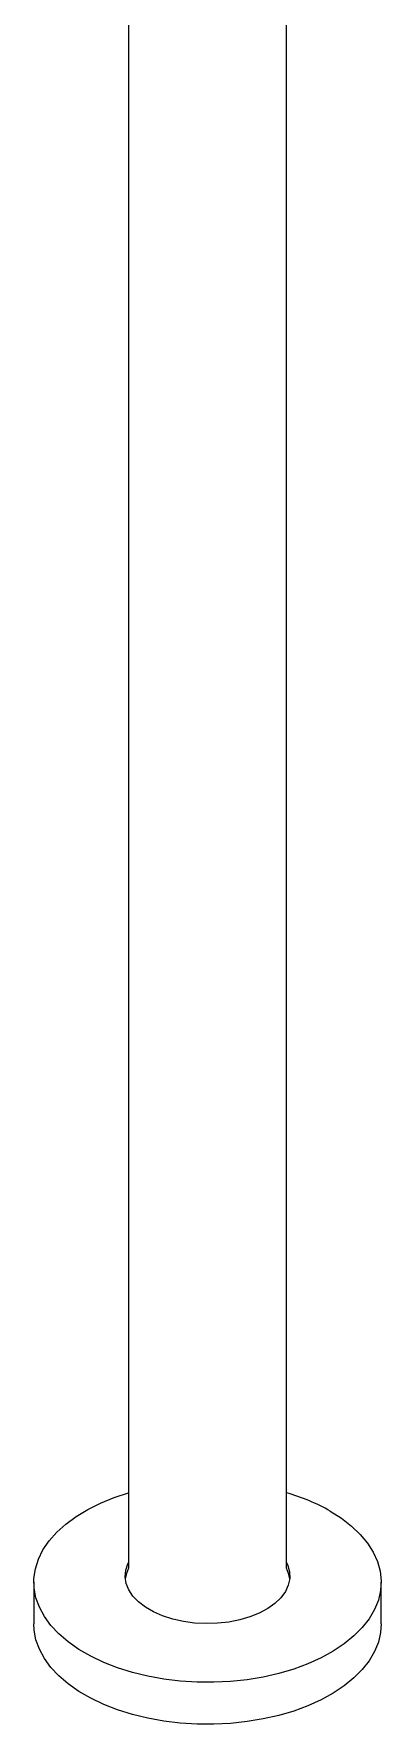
# Model space of a CAD drawing. Extents: x 72 to 1049, y 29 to 427.
# Drawn here: x 276.3 to 291.7, y 87.6 to 162.5 of the extents above; entities that cross this region are included whole.
import ezdxf

# ---------------------------------------------------------------- set-up
doc = ezdxf.new("R2010")
doc.units = 0
doc.header["$LTSCALE"] = 23.1
doc.header["$MEASUREMENT"] = 0
doc.layers.get('0').update_dxf_attribs({"linetype": 'CONTINUOUS'})

msp = doc.modelspace()

# ---------------------------------------------------------------- linework, layer by layer
at = {"color": 7, "linetype": 'Continuous', "lineweight": 25}
for p, q in [((280.51623, 196.85413), (280.51623, 94.4854)), ((287.51623, 94.4854), (287.51623, 196.85413)), ((276.31623, 93.86958), (276.31623, 92.01029)), ((291.71623, 92.01029), (291.71623, 93.86958))]:
    msp.add_line(p, q, dxfattribs=at)
at = {"color": 7, "linetype": 'Continuous', "lineweight": 25, "flags": 128}
for points in [[(289.46095, 97.01275), (289.96102, 96.69471), (290.40559, 96.3503), (290.79051, 95.98273), (291.11217, 95.59543), (291.36758, 95.19201), (291.55435, 94.77625), (291.67074, 94.35202), (291.71567, 93.92329), (291.6887, 93.49405), (291.5901, 93.06832), (291.42079, 92.65007), (291.18234, 92.24321), (290.87698, 91.85154), (290.50756, 91.4787), (290.07754, 91.12819), (289.59093, 90.80327), (289.05226, 90.50699), (288.46658, 90.2421), (287.83934, 90.01107), (287.17641, 89.81608), (286.48397, 89.65893), (285.76849, 89.54109), (285.03665, 89.46367), (284.29529, 89.42738), (283.55131, 89.43257), (282.81168, 89.47919), (282.0833, 89.5668), (281.37296, 89.69458), (280.6873, 89.86134), (280.03273, 90.06553), (279.41534, 90.30523), (278.84092, 90.57822), (278.31481, 90.88193), (277.84194, 91.21354), (277.42671, 91.56995), (277.07301, 91.94783), (276.78414, 92.34365), (276.56279, 92.75372), (276.41103, 93.17421), (276.33028, 93.60119), (276.32129, 94.03067), (276.38414, 94.45865), (276.51826, 94.88114), (276.72238, 95.29417), (276.9946, 95.69391), (277.33238, 96.07661), (277.73257, 96.43871), (278.19142, 96.77682), (278.70466, 97.08778), (279.26749, 97.3687), (279.87466, 97.61694), (280.51623, 97.82894)], [(287.51623, 94.73114), (287.57268, 94.60729), (287.65234, 94.31694), (287.66123, 94.02302), (287.59917, 93.73124), (287.46737, 93.44729), (287.2684, 93.17669), (287.00613, 92.92471), (286.68567, 92.69626), (286.31325, 92.49577), (285.89612, 92.32716), (285.4424, 92.1937), (284.96092, 92.09799), (284.46105, 92.0419), (283.95253, 92.02652), (283.44524, 92.05214), (282.94907, 92.11827), (282.47367, 92.22361), (282.0283, 92.36613), (281.62161, 92.54305), (281.26154, 92.75091), (280.95508, 92.98569), (280.7082, 93.2428), (280.52572, 93.51724), (280.41117, 93.80367), (280.36678, 94.09652), (280.39343, 94.39009), (280.4906, 94.67865), (280.51623, 94.73114)], [(291.71623, 92.01029), (291.6887, 91.63476), (291.5901, 91.20903), (291.42079, 90.79079), (291.18234, 90.38393), (290.87698, 89.99225), (290.50756, 89.61941), (290.07754, 89.2689), (289.59093, 88.94399), (289.05226, 88.6477), (288.46658, 88.38281), (287.83934, 88.15179), (287.17641, 87.95679), (286.48397, 87.79964), (285.76849, 87.6818), (285.03665, 87.60438), (284.29529, 87.56809), (283.55131, 87.57328), (282.81168, 87.6199), (282.0833, 87.70751), (281.37296, 87.83529), (280.6873, 88.00206), (280.03273, 88.20624), (279.41534, 88.44595), (278.84092, 88.71893), (278.31481, 89.02265), (277.84194, 89.35426), (277.42671, 89.71066), (277.07301, 90.08854), (276.78414, 90.48436), (276.56279, 90.89443), (276.41103, 91.31492), (276.33028, 91.7419), (276.31623, 92.01029)]]:
    msp.add_lwpolyline(points, dxfattribs=at)
at = {"color": 7, "linetype": 'Continuous', "lineweight": 25}
for centre, radius, start, end in [((284.99106, 89.08742), 9.09894, 60.5769681, 73.8875575), ((281.70852, 93.86521), 1.34395, 152.5179744, 173.7969841), ((286.33815, 93.86951), 1.32936, 6.0848295, 27.600212)]:
    msp.add_arc(centre, radius, start, end, dxfattribs=at)

doc.saveas('drawing.dxf')
